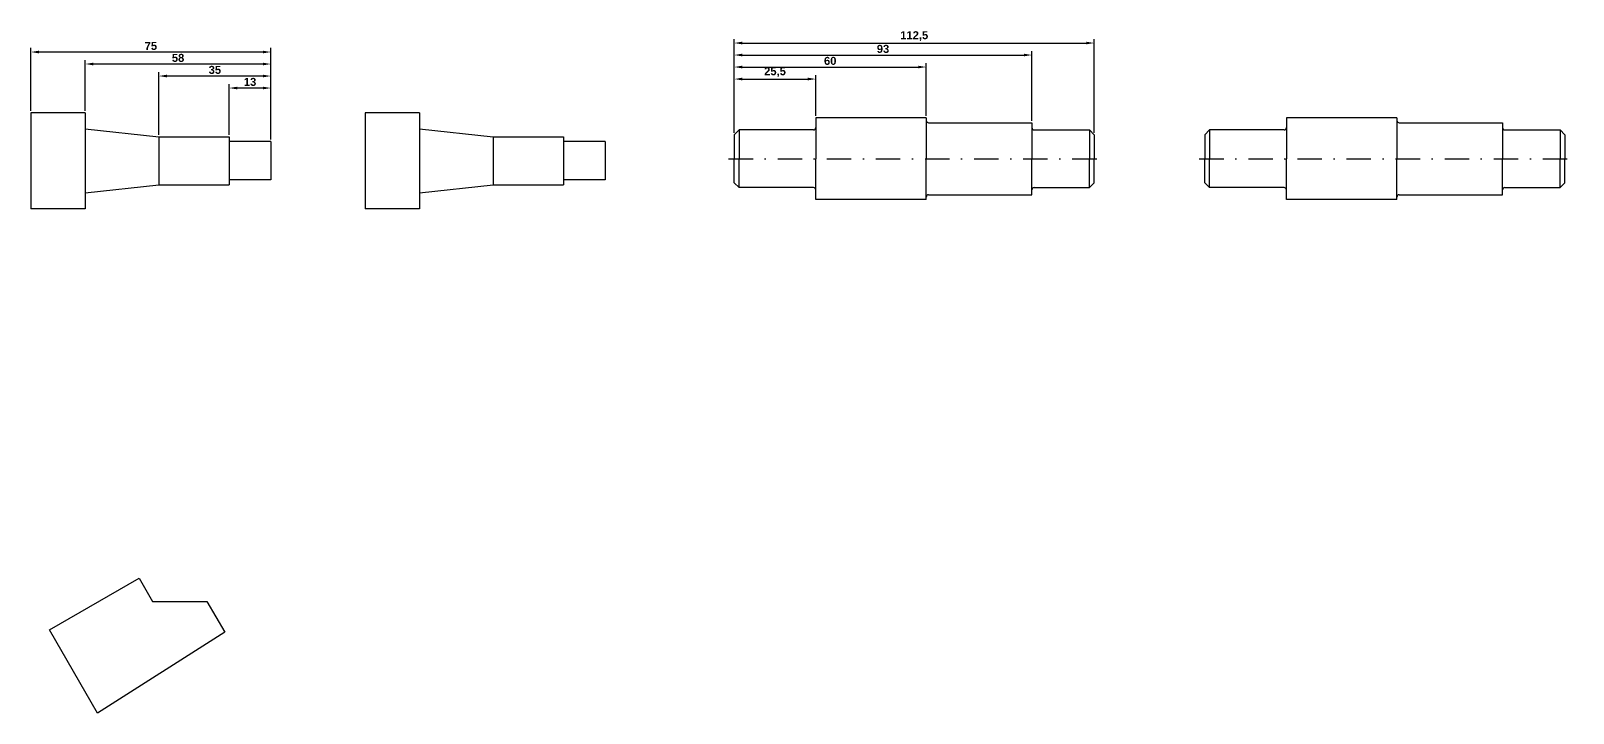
# Model space of a CAD drawing. Header units: millimetres. Extents: x 223 to 1456, y 782 to 1022.
# Drawn here: x 974.1 to 1456.1, y 797.3 to 1010.4 of the extents above; entities that cross this region are included whole.
import ezdxf

# ---------------------------------------------------------------- set-up
doc = ezdxf.new("R2010")
doc.units = ezdxf.units.MM
doc.header["$LTSCALE"] = 0.3
doc.header["$PDMODE"] = 34
doc.linetypes.add('DASHDOTX2', pattern=[50.8, 25.4, -12.7, 0, -12.7])
doc.layers.add('centro', color=84, linetype='DASHDOTX2')
doc.layers.add('Cotas', color=255, linetype='Continuous')
doc.layers.add('Peça', color=7, linetype='Continuous', lineweight=30)
doc.styles.get("Standard").update_dxf_attribs({"font": ''})
doc.styles.get('Standard').set_extended_font_data('Arial', bold=True)
doc.dimstyles.new('Cotas', dxfattribs={"dimtxt": 2.5, "dimasz": 2.5, "dimexe": 1.25, "dimexo": 0.625, "dimtad": 1, "dimtxsty": 'Standard', "dimcen": 2.5, "dimclrt": 7, "dimadec": 0, "dimazin": 0, "dimtfac": 1, "dimtmove": 0, "dimatfit": 3, "dimfxl": 1, "dimarcsym": 0})

# ---------------------------------------------------------------- blocks, each defined once
blk = doc.blocks.new('*D16')
at = {"layer": 'Cotas', "color": 0, "lineweight": -2, "transparency": 16777216}
for p, q in [((1036.14, 978), (1036.14, 993.84)), ((1049.14, 976.5), (1049.14, 993.84)), ((1046.64, 992.59), (1038.64, 992.59))]:
    blk.add_line(p, q, dxfattribs=at)
at = {"layer": 'Cotas', "color": 0, "transparency": 16777216}
for points in [[(1038.64, 993), (1038.64, 992.17), (1036.14, 992.59)], [(1046.64, 993), (1046.64, 992.17), (1049.14, 992.59)]]:
    blk.add_solid(points, dxfattribs=at)
at = {"layer": 'Defpoints', "color": 0, "transparency": 16777216}
for p in [(1036.14, 992.59), (1036.14, 977.38), (1049.14, 975.88)]:
    blk.add_point(p, dxfattribs=at)
at = {"layer": 'Cotas', "color": 7, "transparency": 16777216, "insert": (1042.64, 994.49), "char_height": 2.5, "attachment_point": 5}
blk.add_mtext('13', dxfattribs=at)
blk = doc.blocks.new('*D17')
at = {"layer": 'Cotas', "color": 0, "lineweight": -2, "transparency": 16777216}
for p, q in [((1014.14, 978), (1014.14, 997.59)), ((1049.14, 976.5), (1049.14, 997.59)), ((1046.64, 996.34), (1016.64, 996.34))]:
    blk.add_line(p, q, dxfattribs=at)
at = {"layer": 'Cotas', "color": 0, "transparency": 16777216}
for points in [[(1016.64, 996.75), (1016.64, 995.92), (1014.14, 996.34)], [(1046.64, 996.75), (1046.64, 995.92), (1049.14, 996.34)]]:
    blk.add_solid(points, dxfattribs=at)
at = {"layer": 'Defpoints', "color": 0, "transparency": 16777216}
for p in [(1014.14, 996.34), (1014.14, 977.38), (1049.14, 975.88)]:
    blk.add_point(p, dxfattribs=at)
at = {"layer": 'Cotas', "color": 7, "transparency": 16777216, "insert": (1031.64, 998.24), "char_height": 2.5, "attachment_point": 5}
blk.add_mtext('35', dxfattribs=at)
blk = doc.blocks.new('*D18')
at = {"layer": 'Cotas', "color": 0, "lineweight": -2, "transparency": 16777216}
for p, q in [((991.14, 985.5), (991.14, 1001.34)), ((1046.64, 1000.09), (993.64, 1000.09)), ((1049.14, 976.5), (1049.14, 1001.34))]:
    blk.add_line(p, q, dxfattribs=at)
at = {"layer": 'Cotas', "color": 0, "transparency": 16777216}
for points in [[(993.64, 1000.5), (993.64, 999.67), (991.14, 1000.09)], [(1046.64, 1000.5), (1046.64, 999.67), (1049.14, 1000.09)]]:
    blk.add_solid(points, dxfattribs=at)
at = {"layer": 'Defpoints', "color": 0, "transparency": 16777216}
for p in [(991.14, 1000.09), (991.14, 984.88), (1049.14, 975.88)]:
    blk.add_point(p, dxfattribs=at)
at = {"layer": 'Cotas', "color": 7, "transparency": 16777216, "insert": (1020.14, 1001.99), "char_height": 2.5, "attachment_point": 5}
blk.add_mtext('58', dxfattribs=at)
blk = doc.blocks.new('*D19')
at = {"layer": 'Cotas', "color": 0, "lineweight": -2, "transparency": 16777216}
for p, q in [((974.14, 985.5), (974.14, 1005.09)), ((1046.64, 1003.84), (976.64, 1003.84)), ((1049.14, 976.5), (1049.14, 1005.09))]:
    blk.add_line(p, q, dxfattribs=at)
at = {"layer": 'Cotas', "color": 0, "transparency": 16777216}
for points in [[(976.64, 1004.25), (976.64, 1003.42), (974.14, 1003.84)], [(1046.64, 1004.25), (1046.64, 1003.42), (1049.14, 1003.84)]]:
    blk.add_solid(points, dxfattribs=at)
at = {"layer": 'Defpoints', "color": 0, "transparency": 16777216}
for p in [(974.14, 1003.84), (974.14, 984.88), (1049.14, 975.88)]:
    blk.add_point(p, dxfattribs=at)
at = {"layer": 'Cotas', "color": 7, "transparency": 16777216, "insert": (1011.64, 1005.73), "char_height": 2.5, "attachment_point": 5}
blk.add_mtext('75', dxfattribs=at)
blk = doc.blocks.new('*D20')
at = {"layer": 'Cotas', "color": 0, "lineweight": -2, "transparency": 16777216}
for p, q in [((1193.91, 978.61), (1193.91, 996.64)), ((1196.41, 995.39), (1216.91, 995.39)), ((1219.41, 983.86), (1219.41, 996.64))]:
    blk.add_line(p, q, dxfattribs=at)
at = {"layer": 'Cotas', "color": 0, "transparency": 16777216}
for points in [[(1196.41, 995.81), (1196.41, 994.98), (1193.91, 995.39)], [(1216.91, 995.81), (1216.91, 994.98), (1219.41, 995.39)]]:
    blk.add_solid(points, dxfattribs=at)
at = {"layer": 'Defpoints', "color": 0, "transparency": 16777216}
for p in [(1219.41, 995.39), (1219.41, 983.24), (1193.91, 977.99)]:
    blk.add_point(p, dxfattribs=at)
at = {"layer": 'Cotas', "color": 7, "transparency": 16777216, "insert": (1206.66, 997.55), "char_height": 2.5, "attachment_point": 5}
blk.add_mtext('25,5', dxfattribs=at)
blk = doc.blocks.new('*D21')
at = {"layer": 'Cotas', "color": 0, "lineweight": -2, "transparency": 16777216}
for p, q in [((1193.91, 978.61), (1193.91, 1000.39)), ((1196.41, 999.14), (1251.41, 999.14)), ((1253.91, 983.86), (1253.91, 1000.39))]:
    blk.add_line(p, q, dxfattribs=at)
at = {"layer": 'Cotas', "color": 0, "transparency": 16777216}
for points in [[(1196.41, 999.56), (1196.41, 998.73), (1193.91, 999.14)], [(1251.41, 999.56), (1251.41, 998.73), (1253.91, 999.14)]]:
    blk.add_solid(points, dxfattribs=at)
at = {"layer": 'Defpoints', "color": 0, "transparency": 16777216}
for p in [(1253.91, 999.14), (1253.91, 983.24), (1193.91, 977.99)]:
    blk.add_point(p, dxfattribs=at)
at = {"layer": 'Cotas', "color": 7, "transparency": 16777216, "insert": (1223.91, 1001.05), "char_height": 2.5, "attachment_point": 5}
blk.add_mtext('60', dxfattribs=at)
blk = doc.blocks.new('*D22')
at = {"layer": 'Cotas', "color": 0, "lineweight": -2, "transparency": 16777216}
for p, q in [((1193.91, 978.61), (1193.91, 1004.14)), ((1196.41, 1002.89), (1284.41, 1002.89)), ((1286.91, 982.36), (1286.91, 1004.14))]:
    blk.add_line(p, q, dxfattribs=at)
at = {"layer": 'Cotas', "color": 0, "transparency": 16777216}
for points in [[(1196.41, 1003.31), (1196.41, 1002.48), (1193.91, 1002.89)], [(1284.41, 1003.31), (1284.41, 1002.48), (1286.91, 1002.89)]]:
    blk.add_solid(points, dxfattribs=at)
at = {"layer": 'Defpoints', "color": 0, "transparency": 16777216}
for p in [(1286.91, 1002.89), (1286.91, 981.74), (1193.91, 977.99)]:
    blk.add_point(p, dxfattribs=at)
at = {"layer": 'Cotas', "color": 7, "transparency": 16777216, "insert": (1240.41, 1004.8), "char_height": 2.5, "attachment_point": 5}
blk.add_mtext('93', dxfattribs=at)
blk = doc.blocks.new('*D23')
at = {"layer": 'Cotas', "color": 0, "lineweight": -2, "transparency": 16777216}
for p, q in [((1193.91, 978.61), (1193.91, 1007.89)), ((1306.41, 978.61), (1306.41, 1007.89)), ((1196.41, 1006.64), (1303.91, 1006.64))]:
    blk.add_line(p, q, dxfattribs=at)
at = {"layer": 'Cotas', "color": 0, "transparency": 16777216}
for points in [[(1196.41, 1007.06), (1196.41, 1006.23), (1193.91, 1006.64)], [(1303.91, 1007.06), (1303.91, 1006.23), (1306.41, 1006.64)]]:
    blk.add_solid(points, dxfattribs=at)
at = {"layer": 'Defpoints', "color": 0, "transparency": 16777216}
for p in [(1306.41, 1006.64), (1193.91, 977.99), (1306.41, 977.99)]:
    blk.add_point(p, dxfattribs=at)
at = {"layer": 'Cotas', "color": 7, "transparency": 16777216, "insert": (1250.16, 1008.8), "char_height": 2.5, "attachment_point": 5}
blk.add_mtext('112,5', dxfattribs=at)

msp = doc.modelspace()

# ---------------------------------------------------------------- linework, layer by layer
at = {"layer": 'centro'}
for p, q in [((1192.169, 970.488), (1308.991, 970.488)), ((1339.23, 970.488), (1456.052, 970.488))]:
    msp.add_line(p, q, dxfattribs=at)
at = {"layer": 'Peça'}
for p, q in [((991.137, 984.876), (974.137, 984.876)), ((1095.56, 984.876), (1078.56, 984.876)), ((1253.911, 983.238), (1219.411, 983.238)), ((1400.972, 983.238), (1366.472, 983.238)), ((991.137, 979.876), (1014.137, 977.376)), ((1095.56, 979.876), (1118.56, 977.376)), ((1195.411, 979.488), (1195.411, 970.488)), ((1254.661, 981.738), (1286.911, 981.738)), ((1304.911, 979.488), (1304.911, 970.488)), ((1342.472, 979.488), (1342.472, 970.488)), ((1401.722, 981.738), (1433.972, 981.738)), ((1451.972, 979.488), (1451.972, 970.488)), ((1014.137, 977.376), (1036.137, 977.376)), ((1049.137, 975.876), (1036.137, 975.876)), ((1118.56, 977.376), (1140.56, 977.376)), ((1153.56, 975.876), (1140.56, 975.876)), ((1195.411, 961.488), (1195.411, 970.488)), ((1304.911, 961.488), (1304.911, 970.488)), ((1342.472, 961.488), (1342.472, 970.488)), ((1451.972, 961.488), (1451.972, 970.488)), ((1049.137, 963.876), (1036.137, 963.876)), ((1153.56, 963.876), (1140.56, 963.876)), ((991.137, 959.876), (1014.137, 962.376)), ((1014.137, 962.376), (1036.137, 962.376)), ((1095.56, 959.876), (1118.56, 962.376)), ((1118.56, 962.376), (1140.56, 962.376)), ((1254.661, 959.238), (1286.911, 959.238)), ((1401.722, 959.238), (1433.972, 959.238)), ((991.137, 954.876), (974.137, 954.876)), ((1095.56, 954.876), (1078.56, 954.876)), ((1253.911, 957.738), (1219.411, 957.738)), ((1400.972, 957.738), (1366.472, 957.738)), ((979.984, 823.32), (1007.976, 839.481)), ((1007.976, 839.481), (1012.15, 832.253)), ((1012.15, 832.253), (1029.169, 832.253)), ((1029.169, 832.253), (1034.704, 822.666)), ((994.984, 797.34), (979.984, 823.32)), ((1034.704, 822.666), (994.984, 797.34))]:
    msp.add_line(p, q, dxfattribs=at)
for points in [[(974.137, 984.876), (974.137, 969.876), (974.137, 954.876)], [(991.137, 984.876), (991.137, 969.876), (991.137, 954.876)], [(1078.56, 984.876), (1078.56, 969.876), (1078.56, 954.876)], [(1095.56, 984.876), (1095.56, 969.876), (1095.56, 954.876)], [(1219.411, 983.238), (1219.411, 970.488)], [(1253.911, 983.238), (1253.911, 970.488)], [(1366.472, 983.238), (1366.472, 970.488)], [(1400.972, 983.238), (1400.972, 970.488)], [(1218.661, 979.488), (1195.411, 979.488), (1193.911, 977.988), (1193.911, 970.488)], [(1286.911, 981.738), (1286.911, 970.488)], [(1287.661, 979.488), (1304.911, 979.488), (1306.411, 977.988), (1306.411, 970.488)], [(1365.722, 979.488), (1342.472, 979.488), (1340.972, 977.988), (1340.972, 970.488)], [(1433.972, 981.738), (1433.972, 970.488)], [(1434.722, 979.488), (1451.972, 979.488), (1453.472, 977.988), (1453.472, 970.488)], [(1014.137, 977.376), (1014.137, 969.876), (1014.137, 962.376)], [(1036.137, 977.376), (1036.137, 969.876), (1036.137, 962.376)], [(1049.137, 975.876), (1049.137, 969.876), (1049.137, 963.876)], [(1118.56, 977.376), (1118.56, 969.876), (1118.56, 962.376)], [(1140.56, 977.376), (1140.56, 969.876), (1140.56, 962.376)], [(1153.56, 975.876), (1153.56, 969.876), (1153.56, 963.876)], [(1218.661, 961.488), (1195.411, 961.488), (1193.911, 962.988), (1193.911, 970.488)], [(1219.411, 957.738), (1219.411, 970.488)], [(1253.911, 957.738), (1253.911, 970.488)], [(1286.911, 959.238), (1286.911, 970.488)], [(1287.661, 961.488), (1304.911, 961.488), (1306.411, 962.988), (1306.411, 970.488)], [(1365.722, 961.488), (1342.472, 961.488), (1340.972, 962.988), (1340.972, 970.488)], [(1366.472, 957.738), (1366.472, 970.488)], [(1400.972, 957.738), (1400.972, 970.488)], [(1433.972, 959.238), (1433.972, 970.488)], [(1434.722, 961.488), (1451.972, 961.488), (1453.472, 962.988), (1453.472, 970.488)]]:
    msp.add_lwpolyline(points, dxfattribs=at)
for centre, start, end in [((1218.661, 980.238), 270, 0), ((1254.661, 982.488), 180, 270), ((1287.661, 980.238), 180, 270), ((1365.722, 980.238), 270, 0), ((1401.722, 982.488), 180, 270), ((1434.722, 980.238), 180, 270), ((1218.661, 960.738), 0, 90), ((1254.661, 958.488), 90, 180), ((1287.661, 960.738), 90, 180), ((1365.722, 960.738), 0, 90), ((1401.722, 958.488), 90, 180), ((1434.722, 960.738), 90, 180)]:
    msp.add_arc(centre, 0.75, start, end, dxfattribs=at)

# ---------------------------------------------------------------- dimensions: what is measured, and where the dimension line sits
at = {"layer": 'Cotas'}
for base, p1, p2, picture, middle in [((974.137, 1003.836), (1049.137, 975.876), (974.137, 984.876), '*D19', (1011.637, 1005.732)), ((1306.411, 1006.644), (1193.911, 977.988), (1306.411, 977.988), '*D23', (1250.161, 1008.803)), ((991.137, 1000.086), (1049.137, 975.876), (991.137, 984.876), '*D18', (1020.137, 1001.988)), ((1286.911, 1002.894), (1193.911, 977.988), (1286.911, 981.738), '*D22', (1240.411, 1004.797)), ((1253.911, 999.144), (1193.911, 977.988), (1253.911, 983.238), '*D21', (1223.911, 1001.046)), ((1014.137, 996.336), (1049.137, 975.876), (1014.137, 977.376), '*D17', (1031.637, 998.237)), ((1219.411, 995.394), (1193.911, 977.988), (1219.411, 983.238), '*D20', (1206.661, 997.553)), ((1036.137, 992.586), (1049.137, 975.876), (1036.137, 977.376), '*D16', (1042.637, 994.487))]:
    dim = msp.add_linear_dim(base=base, p1=p1, p2=p2, dimstyle='Cotas', dxfattribs=at)
    dim.commit()
    dim.dimension.update_dxf_attribs({"geometry": picture, "text_midpoint": middle})

doc.saveas('drawing.dxf')
